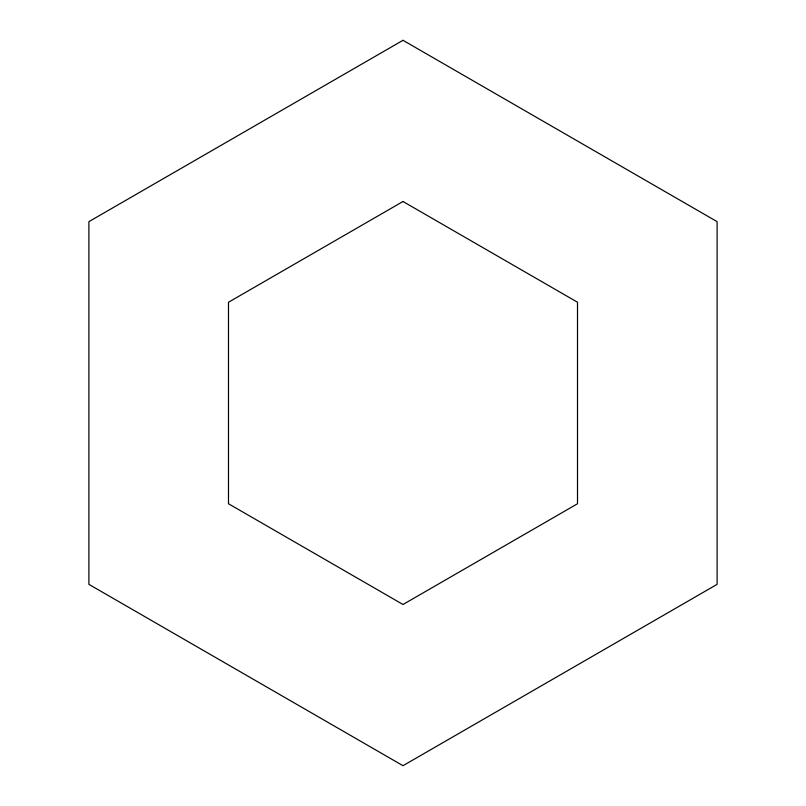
<?xml version="1.0" encoding="UTF-8"?>
<svg xmlns="http://www.w3.org/2000/svg" width="806" height="806" viewBox="0 0 806 806"><rect width="100%" height="100%" fill="white"/><g stroke="black" fill="none" stroke-linecap="round" stroke-linejoin="round"><path stroke-width="1.21" d="M403 40.3L88.892 221.65L88.892 584.35L403 765.7L717.108 584.35L717.108 221.65L403 40.3M403 201.5L228.491 302.25L228.491 503.75L403 604.5L577.509 503.75L577.509 302.25L403 201.5"/></g></svg>
